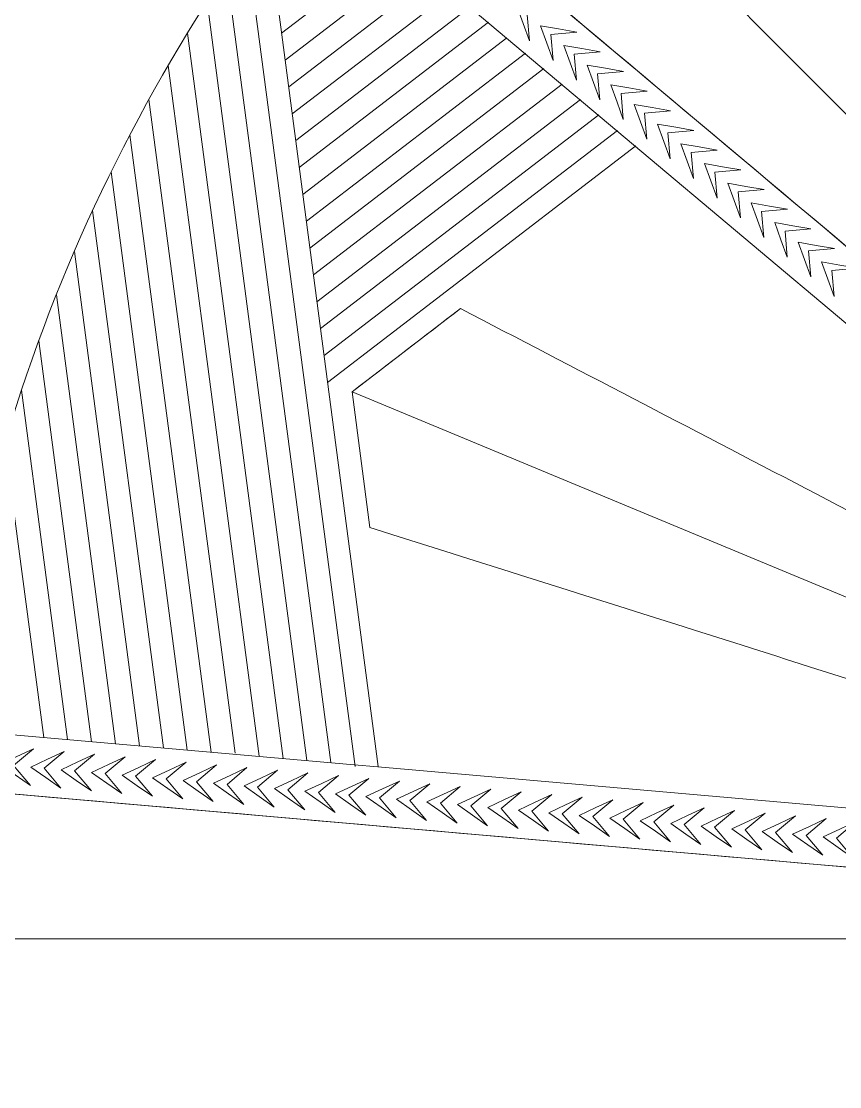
# Model space of a CAD drawing. Header units: inches. Extents: x -17 to 17, y -21.9 to 21.9.
# Drawn here: x -11.5 to -5.91, y 4.09 to 11.36 of the extents above; entities that cross this region are included whole.
import ezdxf

# ---------------------------------------------------------------- set-up
doc = ezdxf.new("R2010")
doc.units = ezdxf.units.IN
doc.header["$MEASUREMENT"] = 0
doc.layers.add('Layer 1', color=7, linetype='Continuous')

msp = doc.modelspace()

# ---------------------------------------------------------------- linework, layer by layer
at = {"layer": 'Layer 1', "color": 1, "lineweight": 18}
for points, knots in [([(-17.0261, 5.0904), (-17.0261, 14.3629), (-9.5092, 21.8798), (-0.2366, 21.8798), (-0.2366, 21.8798), (9.0359, 21.8798), (16.5528, 14.3629), (16.5528, 5.0904)], [0, 0, 0, 0, 0.333333, 0.333333, 0.333333, 0.333333, 1, 1, 1, 1]), ([(-17.0261, 5.0904), (-17.0261, -0.2368), (-17.0261, -5.564), (-17.0261, -10.8912), (-17.0261, -10.8912), (-11.4284, -13.2137), (-5.8307, -15.5363), (-0.233, -17.8589), (-0.233, -17.8589), (5.3623, -15.5408), (10.9576, -13.2227), (16.5528, -10.9046), (16.5528, -10.9046), (16.5528, -5.573), (16.5528, -0.2413), (16.5528, 5.0904)], [0, 0, 0, 0, 0.2, 0.2, 0.2, 0.2, 0.4, 0.4, 0.4, 0.4, 0.6, 0.6, 0.6, 0.6, 1, 1, 1, 1])]:
    msp.add_open_spline(points, degree=3, knots=knots, dxfattribs=at)
at = {"layer": 'Layer 1', "color": 250, "lineweight": 18}
for points, knots in [([(14.9546, 5.0904), (14.9546, 5.0904), (14.9546, -9.289), (14.9546, -9.289), (14.9546, -9.289), (14.9546, -9.289), (15.7449, -9.289), (15.7449, -9.289), (15.7449, -9.289), (15.7449, -9.289), (15.7449, 5.0904), (15.7449, 5.0904), (15.7449, 5.0904), (15.7449, 13.9167), (8.5897, 21.0719), (-0.2366, 21.0719), (-0.2366, 21.0719), (-9.0615, 21.0719), (-16.2157, 13.9192), (-16.2182, 5.095), (-16.2182, 5.095), (-16.2182, 5.095), (-16.2182, -9.3034), (-16.2182, -9.3034), (-16.2182, -9.3034), (-16.2182, -9.3034), (-15.4278, -9.3034), (-15.4278, -9.3034), (-15.4278, -9.3034), (-15.4278, -9.3034), (-15.4278, 5.0904), (-15.4278, 5.0904), (-15.4278, 5.0904), (-15.4278, 13.4802), (-8.6265, 20.2816), (-0.2366, 20.2816), (-0.2366, 20.2816), (8.1532, 20.2816), (14.9546, 13.4802), (14.9546, 5.0904)], [0, 0, 0, 0, 0.090909, 0.090909, 0.090909, 0.090909, 0.181818, 0.181818, 0.181818, 0.181818, 0.272727, 0.272727, 0.272727, 0.272727, 0.363636, 0.363636, 0.363636, 0.363636, 0.454545, 0.454545, 0.454545, 0.454545, 0.545455, 0.545455, 0.545455, 0.545455, 0.636364, 0.636364, 0.636364, 0.636364, 0.727273, 0.727273, 0.727273, 0.727273, 0.818182, 0.818182, 0.818182, 0.818182, 1, 1, 1, 1]), ([(-2.8023, 8.1581), (-4.8636, 10.6156), (-6.924, 13.0722), (-8.9843, 15.5295), (-8.9843, 15.5295), (-9.1511, 15.7285), (-9.3179, 15.9274), (-9.4848, 16.1264), (-9.4848, 16.1264), (-9.5276, 16.1775), (-9.5704, 16.2286), (-9.6133, 16.2797), (-9.6133, 16.2797), (-9.7401, 15.8073), (-9.8669, 15.3338), (-9.9937, 14.8603), (-9.9937, 14.8603), (-9.9937, 14.8603), (-3.0592, 7.9214), (-3.0592, 7.9214), (-3.0592, 7.9214), (-2.9773, 8.0044), (-2.892, 8.083), (-2.8023, 8.1581)], [0, 0, 0, 0, 0.142857, 0.142857, 0.142857, 0.142857, 0.285714, 0.285714, 0.285714, 0.285714, 0.428571, 0.428571, 0.428571, 0.428571, 0.571429, 0.571429, 0.571429, 0.571429, 0.714286, 0.714286, 0.714286, 0.714286, 1, 1, 1, 1]), ([(-3.0592, 7.9214), (-3.0592, 7.9214), (-9.9937, 14.8603), (-9.9937, 14.8603), (-9.9937, 14.8603), (-9.9937, 14.8603), (-11.4109, 14.4833), (-11.4109, 14.4833), (-11.4109, 14.4833), (-11.3598, 14.4404), (-11.3087, 14.3975), (-11.2577, 14.3546), (-11.2577, 14.3546), (-11.0591, 14.1878), (-10.8605, 14.021), (-10.6619, 13.8541), (-10.6619, 13.8541), (-10.215, 13.4788), (-9.7681, 13.1034), (-9.3213, 12.7281), (-9.3213, 12.7281), (-7.3118, 11.0402), (-5.3028, 9.3526), (-3.2937, 7.6644), (-3.2937, 7.6644), (-3.2197, 7.7531), (-3.1412, 7.8394), (-3.0592, 7.9214)], [0, 0, 0, 0, 0.125, 0.125, 0.125, 0.125, 0.25, 0.25, 0.25, 0.25, 0.375, 0.375, 0.375, 0.375, 0.5, 0.5, 0.5, 0.5, 0.625, 0.625, 0.625, 0.625, 0.75, 0.75, 0.75, 0.75, 1, 1, 1, 1]), ([(-3.7807, 6.9407), (-5.3528, 7.7598), (-6.9259, 8.58), (-8.4991, 9.3991), (-8.4991, 9.3991), (-8.4991, 9.3991), (-9.2396, 8.8303), (-9.2396, 8.8303), (-9.2396, 8.8303), (-9.2396, 8.8303), (-3.9289, 6.6254), (-3.9289, 6.6254), (-3.9289, 6.6254), (-3.8828, 6.7331), (-3.8335, 6.8386), (-3.7807, 6.9407)], [0, 0, 0, 0, 0.2, 0.2, 0.2, 0.2, 0.4, 0.4, 0.4, 0.4, 0.6, 0.6, 0.6, 0.6, 1, 1, 1, 1]), ([(-4.2363, 5.0904), (-4.2363, 5.0904), (3.7778, 5.0941), (3.7778, 5.0941), (3.7778, 5.0941), (3.7778, 5.0941), (3.8056, 5.0941), (3.8056, 5.0941), (3.8056, 5.0941), (3.8056, 5.0941), (13.3831, 5.0948), (13.3831, 5.0948), (13.3831, 5.0948), (13.3831, 5.0948), (13.3837, 5.0948), (13.3837, 5.0948), (13.3837, 5.0948), (13.3837, 5.0948), (13.5695, 5.0949), (13.5695, 5.0949), (13.5695, 5.0949), (13.5695, 5.0949), (14.1294, 6.0647), (14.1294, 6.0647), (14.1294, 6.0647), (14.1294, 6.0647), (14.3043, 6.3676), (14.3043, 6.3676), (14.3043, 6.3676), (14.3043, 6.3676), (11.6096, 6.131), (11.6096, 6.131), (11.6096, 6.131), (11.6096, 6.131), (3.7895, 5.4444), (3.7895, 5.4444), (3.7895, 5.4444), (3.7782, 5.5784), (3.7593, 5.7092), (3.7349, 5.8388), (3.7349, 5.8388), (3.7349, 5.8389), (3.7349, 5.8391), (3.7349, 5.8393), (3.7349, 5.8393), (3.7046, 5.9973), (3.6653, 6.152), (3.6171, 6.3022), (3.6171, 6.3022), (3.5812, 6.4133), (3.5408, 6.5233), (3.4948, 6.6299), (3.4948, 6.6299), (3.4499, 6.7376), (3.4006, 6.8431), (3.3456, 6.9463), (3.3456, 6.9463), (3.2715, 7.0877), (3.1885, 7.2246), (3.0976, 7.3559), (3.0976, 7.3559), (3.0976, 7.3559), (3.0975, 7.356), (3.0975, 7.356), (3.0975, 7.356), (3.0223, 7.4671), (2.9405, 7.5736), (2.853, 7.6756), (2.853, 7.6756), (2.7789, 7.7654), (2.6993, 7.8518), (2.6151, 7.9348), (2.6151, 7.9348), (2.5321, 8.0167), (2.4468, 8.0964), (2.357, 8.1705), (2.357, 8.1705), (2.2538, 8.2569), (2.1472, 8.3388), (2.0362, 8.4139), (2.0362, 8.4139), (2.0362, 8.4139), (2.0361, 8.414), (2.0361, 8.414), (2.0361, 8.414), (1.906, 8.5037), (1.7691, 8.5856), (1.6288, 8.6586), (1.6288, 8.6586), (1.5256, 8.7124), (1.4201, 8.7618), (1.3124, 8.8067), (1.3124, 8.8067), (1.2058, 8.8516), (1.0958, 8.892), (0.9847, 8.9268), (0.9847, 8.9268), (0.8332, 8.975), (0.6795, 9.0132), (0.5213, 9.0434), (0.5213, 9.0434), (0.5212, 9.0435), (0.521, 9.0435), (0.5209, 9.0435), (0.5209, 9.0435), (0.3898, 9.0682), (0.2563, 9.0861), (0.1207, 9.0973), (0.1207, 9.0973), (0.0096, 9.1074), (-0.1026, 9.1119), (-0.2159, 9.1119), (-0.2159, 9.1119), (-0.2159, 9.1119), (-0.2294, 9.1119), (-0.2294, 9.1119), (-0.2294, 9.1119), (-0.3472, 9.1119), (-0.4639, 9.1063), (-0.5783, 9.0951), (-0.5783, 9.0951), (-0.713, 9.0827), (-0.8465, 9.0636), (-0.9767, 9.0389), (-0.9767, 9.0389), (-0.9768, 9.0389), (-0.9769, 9.0389), (-0.9771, 9.0389), (-0.9771, 9.0389), (-1.134, 9.0086), (-1.2865, 8.9682), (-1.4356, 8.92), (-1.4356, 8.92), (-1.5467, 8.8841), (-1.6566, 8.8437), (-1.7633, 8.7988), (-1.7633, 8.7988), (-1.8698, 8.7528), (-1.9753, 8.7034), (-2.0774, 8.6496), (-2.0774, 8.6496), (-2.0774, 8.6496), (-2.0786, 8.6496), (-2.0786, 8.6496), (-2.0786, 8.6496), (-2.3378, 8.5116), (-2.5801, 8.3466), (-2.8023, 8.1581), (-2.8023, 8.1581), (-2.892, 8.083), (-2.9773, 8.0044), (-3.0592, 7.9214), (-3.0592, 7.9214), (-3.1412, 7.8394), (-3.2197, 7.7531), (-3.2937, 7.6644), (-3.2937, 7.6644), (-3.4811, 7.4422), (-3.6438, 7.1999), (-3.7807, 6.9407), (-3.7807, 6.9407), (-3.8335, 6.8386), (-3.8828, 6.7331), (-3.9289, 6.6254), (-3.9289, 6.6254), (-3.9726, 6.5188), (-4.013, 6.4099), (-4.0478, 6.2988), (-4.0478, 6.2988), (-4.1364, 6.024), (-4.1947, 5.7369), (-4.2206, 5.4407), (-4.2206, 5.4407), (-4.2206, 5.4407), (-14.5804, 6.3503), (-14.5804, 6.3503), (-14.5804, 6.3503), (-14.5804, 6.3503), (-14.7775, 6.3676), (-14.7775, 6.3676), (-14.7775, 6.3676), (-14.7775, 6.3676), (-14.6026, 6.0646), (-14.6026, 6.0646), (-14.6026, 6.0646), (-14.6026, 6.0646), (-14.0427, 5.0949), (-14.0427, 5.0949), (-14.0427, 5.0949), (-14.0427, 5.0949), (-13.8569, 5.0948), (-13.8569, 5.0948), (-13.8569, 5.0948), (-13.8569, 5.0948), (-13.8564, 5.0948), (-13.8564, 5.0948), (-13.8564, 5.0948), (-13.8564, 5.0948), (-4.2363, 5.0941), (-4.2363, 5.0941), (-4.2363, 5.0941), (-4.2363, 5.094), (-4.2363, 5.0939), (-4.2363, 5.0937), (-4.2363, 5.0937), (-4.2363, 5.0937), (-4.2363, 5.0915), (-4.2363, 5.0915), (-4.2363, 5.0915), (-4.2363, 5.0915), (-4.2363, 5.0904), (-4.2363, 5.0904)], [0, 0, 0, 0, 0.018519, 0.018519, 0.018519, 0.018519, 0.037037, 0.037037, 0.037037, 0.037037, 0.055556, 0.055556, 0.055556, 0.055556, 0.074074, 0.074074, 0.074074, 0.074074, 0.092593, 0.092593, 0.092593, 0.092593, 0.111111, 0.111111, 0.111111, 0.111111, 0.12963, 0.12963, 0.12963, 0.12963, 0.148148, 0.148148, 0.148148, 0.148148, 0.166667, 0.166667, 0.166667, 0.166667, 0.185185, 0.185185, 0.185185, 0.185185, 0.203704, 0.203704, 0.203704, 0.203704, 0.222222, 0.222222, 0.222222, 0.222222, 0.240741, 0.240741, 0.240741, 0.240741, 0.259259, 0.259259, 0.259259, 0.259259, 0.277778, 0.277778, 0.277778, 0.277778, 0.296296, 0.296296, 0.296296, 0.296296, 0.314815, 0.314815, 0.314815, 0.314815, 0.333333, 0.333333, 0.333333, 0.333333, 0.351852, 0.351852, 0.351852, 0.351852, 0.37037, 0.37037, 0.37037, 0.37037, 0.388889, 0.388889, 0.388889, 0.388889, 0.407407, 0.407407, 0.407407, 0.407407, 0.425926, 0.425926, 0.425926, 0.425926, 0.444444, 0.444444, 0.444444, 0.444444, 0.462963, 0.462963, 0.462963, 0.462963, 0.481481, 0.481481, 0.481481, 0.481481, 0.5, 0.5, 0.5, 0.5, 0.518519, 0.518519, 0.518519, 0.518519, 0.537037, 0.537037, 0.537037, 0.537037, 0.555556, 0.555556, 0.555556, 0.555556, 0.574074, 0.574074, 0.574074, 0.574074, 0.592593, 0.592593, 0.592593, 0.592593, 0.611111, 0.611111, 0.611111, 0.611111, 0.62963, 0.62963, 0.62963, 0.62963, 0.648148, 0.648148, 0.648148, 0.648148, 0.666667, 0.666667, 0.666667, 0.666667, 0.685185, 0.685185, 0.685185, 0.685185, 0.703704, 0.703704, 0.703704, 0.703704, 0.722222, 0.722222, 0.722222, 0.722222, 0.740741, 0.740741, 0.740741, 0.740741, 0.759259, 0.759259, 0.759259, 0.759259, 0.777778, 0.777778, 0.777778, 0.777778, 0.796296, 0.796296, 0.796296, 0.796296, 0.814815, 0.814815, 0.814815, 0.814815, 0.833333, 0.833333, 0.833333, 0.833333, 0.851852, 0.851852, 0.851852, 0.851852, 0.87037, 0.87037, 0.87037, 0.87037, 0.888889, 0.888889, 0.888889, 0.888889, 0.907407, 0.907407, 0.907407, 0.907407, 0.925926, 0.925926, 0.925926, 0.925926, 0.944444, 0.944444, 0.944444, 0.944444, 0.962963, 0.962963, 0.962963, 0.962963, 1, 1, 1, 1]), ([(-3.9289, 6.6254), (-3.9289, 6.6254), (-9.2396, 8.8303), (-9.2396, 8.8303), (-9.2396, 8.8303), (-9.2396, 8.8303), (-9.1184, 7.9045), (-9.1184, 7.9045), (-9.1184, 7.9045), (-7.4275, 7.3693), (-5.7376, 6.8341), (-4.0478, 6.2988), (-4.0478, 6.2988), (-4.013, 6.4099), (-3.9726, 6.5188), (-3.9289, 6.6254)], [0, 0, 0, 0, 0.2, 0.2, 0.2, 0.2, 0.4, 0.4, 0.4, 0.4, 0.6, 0.6, 0.6, 0.6, 1, 1, 1, 1]), ([(-13.8564, 5.0948), (-13.8564, 5.0948), (-4.2363, 5.0941), (-4.2363, 5.0941), (-4.2363, 5.0941), (-4.2363, 5.2107), (-4.2307, 5.3261), (-4.2206, 5.4404), (-4.2206, 5.4404), (-4.2206, 5.4405), (-4.2206, 5.4406), (-4.2206, 5.4407), (-4.2206, 5.4407), (-4.2206, 5.4407), (-14.7775, 6.3676), (-14.7775, 6.3676), (-14.7775, 6.3676), (-14.7775, 6.3676), (-14.6026, 6.0646), (-14.6026, 6.0646), (-14.6026, 6.0646), (-14.6026, 6.0646), (-14.0427, 5.0949), (-14.0427, 5.0949), (-14.0427, 5.0949), (-14.0427, 5.0949), (-13.8569, 5.0948), (-13.8569, 5.0948), (-13.8569, 5.0948), (-13.8569, 5.0948), (-13.8564, 5.0948), (-13.8564, 5.0948)], [0, 0, 0, 0, 0.111111, 0.111111, 0.111111, 0.111111, 0.222222, 0.222222, 0.222222, 0.222222, 0.333333, 0.333333, 0.333333, 0.333333, 0.444444, 0.444444, 0.444444, 0.444444, 0.555556, 0.555556, 0.555556, 0.555556, 0.666667, 0.666667, 0.666667, 0.666667, 0.777778, 0.777778, 0.777778, 0.777778, 1, 1, 1, 1])]:
    msp.add_open_spline(points, degree=3, knots=knots, dxfattribs=at)
at = {"layer": 'Layer 1', "lineweight": 18}
for points, knots in [([(-16.2182, 5.0904), (-16.2182, 13.9167), (-9.063, 21.0719), (-0.2366, 21.0719), (-0.2366, 21.0719), (8.5897, 21.0719), (15.7449, 13.9167), (15.7449, 5.0904)], [0, 0, 0, 0, 0.333333, 0.333333, 0.333333, 0.333333, 1, 1, 1, 1]), ([(-15.4278, 5.0904), (-15.4278, 13.4802), (-8.6265, 20.2816), (-0.2366, 20.2816), (-0.2366, 20.2816), (8.1532, 20.2816), (14.9546, 13.4802), (14.9546, 5.0904)], [0, 0, 0, 0, 0.333333, 0.333333, 0.333333, 0.333333, 1, 1, 1, 1]), ([(-2.8023, 8.1581), (-2.892, 8.083), (-2.9773, 8.0044), (-3.0592, 7.9214), (-3.0592, 7.9214), (-3.1412, 7.8394), (-3.2197, 7.7531), (-3.2937, 7.6644), (-3.2937, 7.6644), (-5.9991, 9.9377), (-8.7044, 12.2099), (-11.4109, 14.4833), (-11.4109, 14.4833), (-10.9385, 14.6089), (-10.4661, 14.7346), (-9.9937, 14.8603), (-9.9937, 14.8603), (-9.8669, 15.3338), (-9.7401, 15.8073), (-9.6133, 16.2797), (-9.6133, 16.2797), (-7.3433, 13.5722), (-5.0734, 10.8657), (-2.8023, 8.1581)], [0, 0, 0, 0, 0.142857, 0.142857, 0.142857, 0.142857, 0.285714, 0.285714, 0.285714, 0.285714, 0.428571, 0.428571, 0.428571, 0.428571, 0.571429, 0.571429, 0.571429, 0.571429, 0.714286, 0.714286, 0.714286, 0.714286, 1, 1, 1, 1]), ([(-4.0478, 6.2988), (-5.7376, 6.8341), (-7.4275, 7.3693), (-9.1184, 7.9045), (-9.1184, 7.9045), (-9.1184, 7.9045), (-9.2396, 8.8303), (-9.2396, 8.8303), (-9.2396, 8.8303), (-8.9928, 9.0199), (-8.7459, 9.2095), (-8.4991, 9.3991), (-8.4991, 9.3991), (-6.9259, 8.58), (-5.3528, 7.7598), (-3.7807, 6.9407)], [0, 0, 0, 0, 0.2, 0.2, 0.2, 0.2, 0.4, 0.4, 0.4, 0.4, 0.6, 0.6, 0.6, 0.6, 1, 1, 1, 1]), ([(-4.2206, 5.4407), (-7.7395, 5.7497), (-11.2585, 6.0586), (-14.7775, 6.3676), (-14.7775, 6.3676), (-14.5326, 5.9433), (-14.2877, 5.5191), (-14.0427, 5.0949), (-14.0427, 5.0949), (-10.7739, 5.0946), (-7.5051, 5.0943), (-4.2363, 5.0941)], [0, 0, 0, 0, 0.25, 0.25, 0.25, 0.25, 0.5, 0.5, 0.5, 0.5, 1, 1, 1, 1])]:
    msp.add_open_spline(points, degree=3, knots=knots, dxfattribs=at)
at = {"layer": 'Layer 1', "color": 3, "lineweight": 18}
for points in [[(-3.0592, 7.9214), (-3.0592, 7.9214), (-9.9937, 14.8603), (-9.9937, 14.8603)], [(-7.551, 14.4468), (-7.551, 14.4468), (-2.4934, 8.4159), (-2.4934, 8.4159)], [(-11.2577, 14.3546), (-13.1125, 12.152), (-14.3181, 9.3832), (-14.5806, 6.348)], [(-13.7924, 6.2813), (-13.5523, 9.1538), (-12.419, 11.7727), (-10.6697, 13.8598)], [(-12.0573, 6.1288), (-11.8406, 8.6311), (-10.848, 10.9114), (-9.3213, 12.7281)], [(-3.5495, 7.3538), (-3.5495, 7.3538), (-9.5788, 12.4188), (-9.5788, 12.4188)], [(-9.8262, 12.0832), (-9.8262, 12.0832), (-9.061, 6.2709), (-9.061, 6.2709)], [(-9.9594, 11.8969), (-9.9594, 11.8969), (-9.2188, 6.2709), (-9.2188, 6.2709)], [(-8.9361, 11.8811), (-8.9361, 11.8811), (-9.7203, 11.2793), (-9.7203, 11.2793)], [(-8.8103, 11.7757), (-8.8103, 11.7757), (-9.6962, 11.0959), (-9.6962, 11.0959)], [(-10.0959, 11.706), (-10.0959, 11.706), (-9.3839, 6.2981), (-9.3839, 6.2981)], [(-8.6846, 11.6702), (-8.6846, 11.6702), (-9.672, 10.9125), (-9.672, 10.9125)], [(-8.5589, 11.5648), (-8.5589, 11.5648), (-9.6479, 10.7291), (-9.6479, 10.7291)], [(-10.2295, 11.4938), (-10.2295, 11.4938), (-9.5475, 6.3131), (-9.5475, 6.3131)], [(-8.4331, 11.4593), (-8.4331, 11.4593), (-9.6238, 10.5457), (-9.6238, 10.5457)], [(-8.3074, 11.3539), (-8.3074, 11.3539), (-9.5996, 10.3623), (-9.5996, 10.3623)], [(-10.363, 11.2806), (-10.363, 11.2806), (-9.7109, 6.3273), (-9.7109, 6.3273)], [(-8.1817, 11.2484), (-8.1817, 11.2484), (-9.5755, 10.1789), (-9.5755, 10.1789)], [(-8.0559, 11.143), (-8.0559, 11.143), (-9.5513, 9.9955), (-9.5513, 9.9955)], [(-10.4954, 11.0588), (-10.4954, 11.0588), (-9.8744, 6.3416), (-9.8744, 6.3416)], [(-7.9302, 11.0376), (-7.9302, 11.0376), (-9.5272, 9.8121), (-9.5272, 9.8121)], [(-7.8044, 10.9321), (-7.8044, 10.9321), (-9.503, 9.6287), (-9.503, 9.6287)], [(-10.6266, 10.8276), (-10.6266, 10.8276), (-10.0388, 6.3631), (-10.0388, 6.3631)], [(-7.6787, 10.8267), (-7.6787, 10.8267), (-9.4789, 9.4453), (-9.4789, 9.4453)], [(-7.553, 10.7212), (-7.553, 10.7212), (-9.4547, 9.2619), (-9.4547, 9.2619)], [(-10.7563, 10.5861), (-10.7563, 10.5861), (-10.2013, 6.37), (-10.2013, 6.37)], [(-7.4272, 10.6158), (-7.4272, 10.6158), (-9.4306, 9.0785), (-9.4306, 9.0785)], [(-7.3015, 10.5103), (-7.3015, 10.5103), (-9.4064, 8.8952), (-9.4064, 8.8952)], [(-10.8846, 10.3333), (-10.8846, 10.3333), (-10.3647, 6.3842), (-10.3647, 6.3842)], [(-11.0113, 10.0679), (-11.0113, 10.0679), (-10.5282, 6.3984), (-10.5282, 6.3984)], [(-11.136, 9.7884), (-11.136, 9.7884), (-10.6916, 6.4126), (-10.6916, 6.4126)], [(-11.2587, 9.4928), (-11.2587, 9.4928), (-10.8551, 6.4268), (-10.8551, 6.4268)], [(-11.3789, 9.1786), (-11.3789, 9.1786), (-11.0185, 6.441), (-11.0185, 6.441)], [(-11.4963, 8.8427), (-11.4963, 8.8427), (-11.182, 6.4552), (-11.182, 6.4552)], [(-3.9289, 6.6254), (-3.9289, 6.6254), (-9.2396, 8.8303), (-9.2396, 8.8303)], [(-11.6102, 8.4808), (-11.6102, 8.4808), (-11.3454, 6.4694), (-11.3454, 6.4694)], [(-12.0225, 6.5297), (-12.0225, 6.5297), (-9.2258, 6.2842), (-9.2258, 6.2842)], [(-9.2258, 6.2842), (-9.2258, 6.2842), (-9.0624, 6.2699), (-9.0624, 6.2699)], [(-9.0624, 6.2699), (-9.0624, 6.2699), (-4.1817, 5.8415), (-4.1817, 5.8415)]]:
    msp.add_open_spline(points, degree=3, dxfattribs=at)
for points in [[(-10.6618, 13.8542), (-11.4024, 12.9756), (-12.033, 12.0027), (-12.5335, 10.9559), (-12.5335, 10.9559), (-12.5682, 10.8829), (-12.6019, 10.81), (-12.6356, 10.7359), (-12.6356, 10.7359), (-12.6468, 10.7101), (-12.658, 10.6854), (-12.6692, 10.6607), (-12.6692, 10.6607), (-12.7018, 10.59), (-12.7321, 10.5194), (-12.7624, 10.4475), (-12.7624, 10.4475), (-12.8084, 10.341), (-12.8521, 10.2332), (-12.8948, 10.1255), (-12.8948, 10.1255), (-13.3761, 8.9204), (-13.6881, 7.6289), (-13.8037, 6.2824)], [(-8.0424, 11.4058), (-8.0424, 11.4058), (-8.0269, 11.2283), (-8.0269, 11.2283), (-8.0269, 11.2283), (-8.0269, 11.2283), (-8.07, 11.3467), (-8.07, 11.3467), (-8.07, 11.3467), (-8.07, 11.3467), (-8.113, 11.465), (-8.113, 11.465), (-8.113, 11.465), (-8.113, 11.465), (-7.989, 11.4432), (-7.989, 11.4432), (-7.989, 11.4432), (-7.989, 11.4432), (-7.865, 11.4213), (-7.865, 11.4213), (-7.865, 11.4213), (-7.865, 11.4213), (-8.0424, 11.4058), (-8.0424, 11.4058)], [(-7.8824, 11.2714), (-7.8824, 11.2714), (-7.8669, 11.0939), (-7.8669, 11.0939), (-7.8669, 11.0939), (-7.8669, 11.0939), (-7.9099, 11.2123), (-7.9099, 11.2123), (-7.9099, 11.2123), (-7.9099, 11.2123), (-7.953, 11.3306), (-7.953, 11.3306), (-7.953, 11.3306), (-7.953, 11.3306), (-7.829, 11.3088), (-7.829, 11.3088), (-7.829, 11.3088), (-7.829, 11.3088), (-7.705, 11.2869), (-7.705, 11.2869), (-7.705, 11.2869), (-7.705, 11.2869), (-7.8824, 11.2714), (-7.8824, 11.2714)], [(-7.7224, 11.137), (-7.7224, 11.137), (-7.7069, 10.9595), (-7.7069, 10.9595), (-7.7069, 10.9595), (-7.7069, 10.9595), (-7.7499, 11.0779), (-7.7499, 11.0779), (-7.7499, 11.0779), (-7.7499, 11.0779), (-7.793, 11.1962), (-7.793, 11.1962), (-7.793, 11.1962), (-7.793, 11.1962), (-7.669, 11.1744), (-7.669, 11.1744), (-7.669, 11.1744), (-7.669, 11.1744), (-7.545, 11.1525), (-7.545, 11.1525), (-7.545, 11.1525), (-7.545, 11.1525), (-7.7224, 11.137), (-7.7224, 11.137)], [(-7.5624, 11.0025), (-7.5624, 11.0025), (-7.5469, 10.8251), (-7.5469, 10.8251), (-7.5469, 10.8251), (-7.5469, 10.8251), (-7.59, 10.9435), (-7.59, 10.9435), (-7.59, 10.9435), (-7.59, 10.9435), (-7.633, 11.0618), (-7.633, 11.0618), (-7.633, 11.0618), (-7.633, 11.0618), (-7.509, 11.04), (-7.509, 11.04), (-7.509, 11.04), (-7.509, 11.04), (-7.385, 11.0181), (-7.385, 11.0181), (-7.385, 11.0181), (-7.385, 11.0181), (-7.5624, 11.0025), (-7.5624, 11.0025)], [(-7.4024, 10.8682), (-7.4024, 10.8682), (-7.3869, 10.6907), (-7.3869, 10.6907), (-7.3869, 10.6907), (-7.3869, 10.6907), (-7.4299, 10.8091), (-7.4299, 10.8091), (-7.4299, 10.8091), (-7.4299, 10.8091), (-7.473, 10.9274), (-7.473, 10.9274), (-7.473, 10.9274), (-7.473, 10.9274), (-7.349, 10.9056), (-7.349, 10.9056), (-7.349, 10.9056), (-7.349, 10.9056), (-7.225, 10.8837), (-7.225, 10.8837), (-7.225, 10.8837), (-7.225, 10.8837), (-7.4024, 10.8682), (-7.4024, 10.8682)], [(-7.2424, 10.7337), (-7.2424, 10.7337), (-7.2269, 10.5563), (-7.2269, 10.5563), (-7.2269, 10.5563), (-7.2269, 10.5563), (-7.2699, 10.6747), (-7.2699, 10.6747), (-7.2699, 10.6747), (-7.2699, 10.6747), (-7.313, 10.793), (-7.313, 10.793), (-7.313, 10.793), (-7.313, 10.793), (-7.189, 10.7711), (-7.189, 10.7711), (-7.189, 10.7711), (-7.189, 10.7711), (-7.065, 10.7493), (-7.065, 10.7493), (-7.065, 10.7493), (-7.065, 10.7493), (-7.2424, 10.7337), (-7.2424, 10.7337)], [(-7.0824, 10.5994), (-7.0824, 10.5994), (-7.0669, 10.4219), (-7.0669, 10.4219), (-7.0669, 10.4219), (-7.0669, 10.4219), (-7.11, 10.5403), (-7.11, 10.5403), (-7.11, 10.5403), (-7.11, 10.5403), (-7.153, 10.6586), (-7.153, 10.6586), (-7.153, 10.6586), (-7.153, 10.6586), (-7.029, 10.6367), (-7.029, 10.6367), (-7.029, 10.6367), (-7.029, 10.6367), (-6.905, 10.6149), (-6.905, 10.6149), (-6.905, 10.6149), (-6.905, 10.6149), (-7.0824, 10.5994), (-7.0824, 10.5994)], [(-6.9224, 10.4649), (-6.9224, 10.4649), (-6.9069, 10.2875), (-6.9069, 10.2875), (-6.9069, 10.2875), (-6.9069, 10.2875), (-6.9499, 10.4059), (-6.9499, 10.4059), (-6.9499, 10.4059), (-6.9499, 10.4059), (-6.993, 10.5242), (-6.993, 10.5242), (-6.993, 10.5242), (-6.993, 10.5242), (-6.869, 10.5024), (-6.869, 10.5024), (-6.869, 10.5024), (-6.869, 10.5024), (-6.745, 10.4805), (-6.745, 10.4805), (-6.745, 10.4805), (-6.745, 10.4805), (-6.9224, 10.4649), (-6.9224, 10.4649)], [(-6.7624, 10.3306), (-6.7624, 10.3306), (-6.7469, 10.1531), (-6.7469, 10.1531), (-6.7469, 10.1531), (-6.7469, 10.1531), (-6.79, 10.2715), (-6.79, 10.2715), (-6.79, 10.2715), (-6.79, 10.2715), (-6.833, 10.3898), (-6.833, 10.3898), (-6.833, 10.3898), (-6.833, 10.3898), (-6.709, 10.3679), (-6.709, 10.3679), (-6.709, 10.3679), (-6.709, 10.3679), (-6.585, 10.3461), (-6.585, 10.3461), (-6.585, 10.3461), (-6.585, 10.3461), (-6.7624, 10.3306), (-6.7624, 10.3306)], [(-6.6024, 10.1961), (-6.6024, 10.1961), (-6.5869, 10.0187), (-6.5869, 10.0187), (-6.5869, 10.0187), (-6.5869, 10.0187), (-6.63, 10.137), (-6.63, 10.137), (-6.63, 10.137), (-6.63, 10.137), (-6.673, 10.2554), (-6.673, 10.2554), (-6.673, 10.2554), (-6.673, 10.2554), (-6.549, 10.2336), (-6.549, 10.2336), (-6.549, 10.2336), (-6.549, 10.2336), (-6.425, 10.2117), (-6.425, 10.2117), (-6.425, 10.2117), (-6.425, 10.2117), (-6.6024, 10.1961), (-6.6024, 10.1961)], [(-6.4424, 10.0617), (-6.4424, 10.0617), (-6.4269, 9.8843), (-6.4269, 9.8843), (-6.4269, 9.8843), (-6.4269, 9.8843), (-6.4699, 10.0027), (-6.4699, 10.0027), (-6.4699, 10.0027), (-6.4699, 10.0027), (-6.513, 10.121), (-6.513, 10.121), (-6.513, 10.121), (-6.513, 10.121), (-6.389, 10.0991), (-6.389, 10.0991), (-6.389, 10.0991), (-6.389, 10.0991), (-6.2649, 10.0773), (-6.2649, 10.0773), (-6.2649, 10.0773), (-6.2649, 10.0773), (-6.4424, 10.0617), (-6.4424, 10.0617)], [(-6.2824, 9.9273), (-6.2824, 9.9273), (-6.2669, 9.7499), (-6.2669, 9.7499), (-6.2669, 9.7499), (-6.2669, 9.7499), (-6.31, 9.8682), (-6.31, 9.8682), (-6.31, 9.8682), (-6.31, 9.8682), (-6.353, 9.9866), (-6.353, 9.9866), (-6.353, 9.9866), (-6.353, 9.9866), (-6.229, 9.9648), (-6.229, 9.9648), (-6.229, 9.9648), (-6.229, 9.9648), (-6.105, 9.9429), (-6.105, 9.9429), (-6.105, 9.9429), (-6.105, 9.9429), (-6.2824, 9.9273), (-6.2824, 9.9273)], [(-6.1224, 9.7929), (-6.1224, 9.7929), (-6.1069, 9.6155), (-6.1069, 9.6155), (-6.1069, 9.6155), (-6.1069, 9.6155), (-6.15, 9.7339), (-6.15, 9.7339), (-6.15, 9.7339), (-6.15, 9.7339), (-6.193, 9.8522), (-6.193, 9.8522), (-6.193, 9.8522), (-6.193, 9.8522), (-6.069, 9.8303), (-6.069, 9.8303), (-6.069, 9.8303), (-6.069, 9.8303), (-5.945, 9.8085), (-5.945, 9.8085), (-5.945, 9.8085), (-5.945, 9.8085), (-6.1224, 9.7929), (-6.1224, 9.7929)], [(-5.9624, 9.6585), (-5.9624, 9.6585), (-5.9469, 9.4811), (-5.9469, 9.4811), (-5.9469, 9.4811), (-5.9469, 9.4811), (-5.9899, 9.5994), (-5.9899, 9.5994), (-5.9899, 9.5994), (-5.9899, 9.5994), (-6.033, 9.7178), (-6.033, 9.7178), (-6.033, 9.7178), (-6.033, 9.7178), (-5.909, 9.6959), (-5.909, 9.6959), (-5.909, 9.6959), (-5.909, 9.6959), (-5.7849, 9.6741), (-5.7849, 9.6741), (-5.7849, 9.6741), (-5.7849, 9.6741), (-5.9624, 9.6585), (-5.9624, 9.6585)], [(-11.5506, 6.2781), (-11.5506, 6.2781), (-11.4361, 6.1417), (-11.4361, 6.1417), (-11.4361, 6.1417), (-11.4361, 6.1417), (-11.5393, 6.2139), (-11.5393, 6.2139), (-11.5393, 6.2139), (-11.5393, 6.2139), (-11.6424, 6.2861), (-11.6424, 6.2861), (-11.6424, 6.2861), (-11.6424, 6.2861), (-11.5283, 6.3393), (-11.5283, 6.3393), (-11.5283, 6.3393), (-11.5283, 6.3393), (-11.4142, 6.3926), (-11.4142, 6.3926), (-11.4142, 6.3926), (-11.4142, 6.3926), (-11.5506, 6.2781), (-11.5506, 6.2781)], [(-11.3424, 6.2598), (-11.3424, 6.2598), (-11.2279, 6.1233), (-11.2279, 6.1233), (-11.2279, 6.1233), (-11.2279, 6.1233), (-11.3311, 6.1956), (-11.3311, 6.1956), (-11.3311, 6.1956), (-11.3311, 6.1956), (-11.4343, 6.2678), (-11.4343, 6.2678), (-11.4343, 6.2678), (-11.4343, 6.2678), (-11.3201, 6.321), (-11.3201, 6.321), (-11.3201, 6.321), (-11.3201, 6.321), (-11.206, 6.3743), (-11.206, 6.3743), (-11.206, 6.3743), (-11.206, 6.3743), (-11.3424, 6.2598), (-11.3424, 6.2598)], [(-11.1343, 6.2414), (-11.1343, 6.2414), (-11.0198, 6.105), (-11.0198, 6.105), (-11.0198, 6.105), (-11.0198, 6.105), (-11.123, 6.1772), (-11.123, 6.1772), (-11.123, 6.1772), (-11.123, 6.1772), (-11.2261, 6.2495), (-11.2261, 6.2495), (-11.2261, 6.2495), (-11.2261, 6.2495), (-11.112, 6.3027), (-11.112, 6.3027), (-11.112, 6.3027), (-11.112, 6.3027), (-10.9978, 6.3559), (-10.9978, 6.3559), (-10.9978, 6.3559), (-10.9978, 6.3559), (-11.1343, 6.2414), (-11.1343, 6.2414)], [(-10.9261, 6.2231), (-10.9261, 6.2231), (-10.8116, 6.0867), (-10.8116, 6.0867), (-10.8116, 6.0867), (-10.8116, 6.0867), (-10.9148, 6.1589), (-10.9148, 6.1589), (-10.9148, 6.1589), (-10.9148, 6.1589), (-11.018, 6.2312), (-11.018, 6.2312), (-11.018, 6.2312), (-11.018, 6.2312), (-10.9038, 6.2844), (-10.9038, 6.2844), (-10.9038, 6.2844), (-10.9038, 6.2844), (-10.7897, 6.3376), (-10.7897, 6.3376), (-10.7897, 6.3376), (-10.7897, 6.3376), (-10.9261, 6.2231), (-10.9261, 6.2231)], [(-10.718, 6.2048), (-10.718, 6.2048), (-10.6035, 6.0683), (-10.6035, 6.0683), (-10.6035, 6.0683), (-10.6035, 6.0683), (-10.7067, 6.1406), (-10.7067, 6.1406), (-10.7067, 6.1406), (-10.7067, 6.1406), (-10.8098, 6.2128), (-10.8098, 6.2128), (-10.8098, 6.2128), (-10.8098, 6.2128), (-10.6957, 6.2661), (-10.6957, 6.2661), (-10.6957, 6.2661), (-10.6957, 6.2661), (-10.5815, 6.3193), (-10.5815, 6.3193), (-10.5815, 6.3193), (-10.5815, 6.3193), (-10.718, 6.2048), (-10.718, 6.2048)], [(-10.5098, 6.1865), (-10.5098, 6.1865), (-10.3953, 6.05), (-10.3953, 6.05), (-10.3953, 6.05), (-10.3953, 6.05), (-10.4985, 6.1223), (-10.4985, 6.1223), (-10.4985, 6.1223), (-10.4985, 6.1223), (-10.6017, 6.1945), (-10.6017, 6.1945), (-10.6017, 6.1945), (-10.6017, 6.1945), (-10.4875, 6.2477), (-10.4875, 6.2477), (-10.4875, 6.2477), (-10.4875, 6.2477), (-10.3734, 6.3009), (-10.3734, 6.3009), (-10.3734, 6.3009), (-10.3734, 6.3009), (-10.5098, 6.1865), (-10.5098, 6.1865)], [(-10.3017, 6.1682), (-10.3017, 6.1682), (-10.1872, 6.0317), (-10.1872, 6.0317), (-10.1872, 6.0317), (-10.1872, 6.0317), (-10.2904, 6.1039), (-10.2904, 6.1039), (-10.2904, 6.1039), (-10.2904, 6.1039), (-10.3935, 6.1762), (-10.3935, 6.1762), (-10.3935, 6.1762), (-10.3935, 6.1762), (-10.2794, 6.2294), (-10.2794, 6.2294), (-10.2794, 6.2294), (-10.2794, 6.2294), (-10.1652, 6.2826), (-10.1652, 6.2826), (-10.1652, 6.2826), (-10.1652, 6.2826), (-10.3017, 6.1682), (-10.3017, 6.1682)], [(-10.0935, 6.1498), (-10.0935, 6.1498), (-9.979, 6.0134), (-9.979, 6.0134), (-9.979, 6.0134), (-9.979, 6.0134), (-10.0822, 6.0856), (-10.0822, 6.0856), (-10.0822, 6.0856), (-10.0822, 6.0856), (-10.1854, 6.1578), (-10.1854, 6.1578), (-10.1854, 6.1578), (-10.1854, 6.1578), (-10.0712, 6.2111), (-10.0712, 6.2111), (-10.0712, 6.2111), (-10.0712, 6.2111), (-9.9571, 6.2643), (-9.9571, 6.2643), (-9.9571, 6.2643), (-9.9571, 6.2643), (-10.0935, 6.1498), (-10.0935, 6.1498)], [(-9.8854, 6.1315), (-9.8854, 6.1315), (-9.7709, 5.9951), (-9.7709, 5.9951), (-9.7709, 5.9951), (-9.7709, 5.9951), (-9.874, 6.0673), (-9.874, 6.0673), (-9.874, 6.0673), (-9.874, 6.0673), (-9.9772, 6.1395), (-9.9772, 6.1395), (-9.9772, 6.1395), (-9.9772, 6.1395), (-9.8631, 6.1928), (-9.8631, 6.1928), (-9.8631, 6.1928), (-9.8631, 6.1928), (-9.7489, 6.246), (-9.7489, 6.246), (-9.7489, 6.246), (-9.7489, 6.246), (-9.8854, 6.1315), (-9.8854, 6.1315)], [(-9.6772, 6.1132), (-9.6772, 6.1132), (-9.5627, 5.9767), (-9.5627, 5.9767), (-9.5627, 5.9767), (-9.5627, 5.9767), (-9.6659, 6.049), (-9.6659, 6.049), (-9.6659, 6.049), (-9.6659, 6.049), (-9.7691, 6.1212), (-9.7691, 6.1212), (-9.7691, 6.1212), (-9.7691, 6.1212), (-9.6549, 6.1744), (-9.6549, 6.1744), (-9.6549, 6.1744), (-9.6549, 6.1744), (-9.5408, 6.2277), (-9.5408, 6.2277), (-9.5408, 6.2277), (-9.5408, 6.2277), (-9.6772, 6.1132), (-9.6772, 6.1132)], [(-9.469, 6.0948), (-9.469, 6.0948), (-9.3546, 5.9584), (-9.3546, 5.9584), (-9.3546, 5.9584), (-9.3546, 5.9584), (-9.4577, 6.0306), (-9.4577, 6.0306), (-9.4577, 6.0306), (-9.4577, 6.0306), (-9.5609, 6.1029), (-9.5609, 6.1029), (-9.5609, 6.1029), (-9.5609, 6.1029), (-9.4468, 6.1561), (-9.4468, 6.1561), (-9.4468, 6.1561), (-9.4468, 6.1561), (-9.3326, 6.2093), (-9.3326, 6.2093), (-9.3326, 6.2093), (-9.3326, 6.2093), (-9.469, 6.0948), (-9.469, 6.0948)], [(-9.2609, 6.0765), (-9.2609, 6.0765), (-9.1464, 5.9401), (-9.1464, 5.9401), (-9.1464, 5.9401), (-9.1464, 5.9401), (-9.2496, 6.0123), (-9.2496, 6.0123), (-9.2496, 6.0123), (-9.2496, 6.0123), (-9.3528, 6.0846), (-9.3528, 6.0846), (-9.3528, 6.0846), (-9.3528, 6.0846), (-9.2386, 6.1378), (-9.2386, 6.1378), (-9.2386, 6.1378), (-9.2386, 6.1378), (-9.1245, 6.191), (-9.1245, 6.191), (-9.1245, 6.191), (-9.1245, 6.191), (-9.2609, 6.0765), (-9.2609, 6.0765)], [(-9.0528, 6.0582), (-9.0528, 6.0582), (-8.9383, 5.9217), (-8.9383, 5.9217), (-8.9383, 5.9217), (-8.9383, 5.9217), (-9.0414, 5.994), (-9.0414, 5.994), (-9.0414, 5.994), (-9.0414, 5.994), (-9.1446, 6.0662), (-9.1446, 6.0662), (-9.1446, 6.0662), (-9.1446, 6.0662), (-9.0305, 6.1195), (-9.0305, 6.1195), (-9.0305, 6.1195), (-9.0305, 6.1195), (-8.9163, 6.1727), (-8.9163, 6.1727), (-8.9163, 6.1727), (-8.9163, 6.1727), (-9.0528, 6.0582), (-9.0528, 6.0582)], [(-8.8446, 6.0399), (-8.8446, 6.0399), (-8.7301, 5.9034), (-8.7301, 5.9034), (-8.7301, 5.9034), (-8.7301, 5.9034), (-8.8333, 5.9757), (-8.8333, 5.9757), (-8.8333, 5.9757), (-8.8333, 5.9757), (-8.9364, 6.0479), (-8.9364, 6.0479), (-8.9364, 6.0479), (-8.9364, 6.0479), (-8.8223, 6.1011), (-8.8223, 6.1011), (-8.8223, 6.1011), (-8.8223, 6.1011), (-8.7082, 6.1544), (-8.7082, 6.1544), (-8.7082, 6.1544), (-8.7082, 6.1544), (-8.8446, 6.0399), (-8.8446, 6.0399)], [(-8.6364, 6.0216), (-8.6364, 6.0216), (-8.5219, 5.8851), (-8.5219, 5.8851), (-8.5219, 5.8851), (-8.5219, 5.8851), (-8.6251, 5.9573), (-8.6251, 5.9573), (-8.6251, 5.9573), (-8.6251, 5.9573), (-8.7283, 6.0296), (-8.7283, 6.0296), (-8.7283, 6.0296), (-8.7283, 6.0296), (-8.6141, 6.0828), (-8.6141, 6.0828), (-8.6141, 6.0828), (-8.6141, 6.0828), (-8.5, 6.136), (-8.5, 6.136), (-8.5, 6.136), (-8.5, 6.136), (-8.6364, 6.0216), (-8.6364, 6.0216)], [(-8.4283, 6.0032), (-8.4283, 6.0032), (-8.3138, 5.8668), (-8.3138, 5.8668), (-8.3138, 5.8668), (-8.3138, 5.8668), (-8.417, 5.939), (-8.417, 5.939), (-8.417, 5.939), (-8.417, 5.939), (-8.5201, 6.0113), (-8.5201, 6.0113), (-8.5201, 6.0113), (-8.5201, 6.0113), (-8.406, 6.0645), (-8.406, 6.0645), (-8.406, 6.0645), (-8.406, 6.0645), (-8.2918, 6.1177), (-8.2918, 6.1177), (-8.2918, 6.1177), (-8.2918, 6.1177), (-8.4283, 6.0032), (-8.4283, 6.0032)], [(-8.2201, 5.9849), (-8.2201, 5.9849), (-8.1056, 5.8485), (-8.1056, 5.8485), (-8.1056, 5.8485), (-8.1056, 5.8485), (-8.2088, 5.9207), (-8.2088, 5.9207), (-8.2088, 5.9207), (-8.2088, 5.9207), (-8.312, 5.9929), (-8.312, 5.9929), (-8.312, 5.9929), (-8.312, 5.9929), (-8.1978, 6.0462), (-8.1978, 6.0462), (-8.1978, 6.0462), (-8.1978, 6.0462), (-8.0837, 6.0994), (-8.0837, 6.0994), (-8.0837, 6.0994), (-8.0837, 6.0994), (-8.2201, 5.9849), (-8.2201, 5.9849)], [(-8.012, 5.9666), (-8.012, 5.9666), (-7.8975, 5.8301), (-7.8975, 5.8301), (-7.8975, 5.8301), (-7.8975, 5.8301), (-8.0006, 5.9024), (-8.0006, 5.9024), (-8.0006, 5.9024), (-8.0006, 5.9024), (-8.1038, 5.9746), (-8.1038, 5.9746), (-8.1038, 5.9746), (-8.1038, 5.9746), (-7.9897, 6.0279), (-7.9897, 6.0279), (-7.9897, 6.0279), (-7.9897, 6.0279), (-7.8755, 6.0811), (-7.8755, 6.0811), (-7.8755, 6.0811), (-7.8755, 6.0811), (-8.012, 5.9666), (-8.012, 5.9666)], [(-7.8038, 5.9483), (-7.8038, 5.9483), (-7.6893, 5.8118), (-7.6893, 5.8118), (-7.6893, 5.8118), (-7.6893, 5.8118), (-7.7925, 5.8841), (-7.7925, 5.8841), (-7.7925, 5.8841), (-7.7925, 5.8841), (-7.8957, 5.9563), (-7.8957, 5.9563), (-7.8957, 5.9563), (-7.8957, 5.9563), (-7.7815, 6.0095), (-7.7815, 6.0095), (-7.7815, 6.0095), (-7.7815, 6.0095), (-7.6674, 6.0627), (-7.6674, 6.0627), (-7.6674, 6.0627), (-7.6674, 6.0627), (-7.8038, 5.9483), (-7.8038, 5.9483)], [(-7.5957, 5.93), (-7.5957, 5.93), (-7.4812, 5.7935), (-7.4812, 5.7935), (-7.4812, 5.7935), (-7.4812, 5.7935), (-7.5844, 5.8657), (-7.5844, 5.8657), (-7.5844, 5.8657), (-7.5844, 5.8657), (-7.6875, 5.938), (-7.6875, 5.938), (-7.6875, 5.938), (-7.6875, 5.938), (-7.5734, 5.9912), (-7.5734, 5.9912), (-7.5734, 5.9912), (-7.5734, 5.9912), (-7.4592, 6.0444), (-7.4592, 6.0444), (-7.4592, 6.0444), (-7.4592, 6.0444), (-7.5957, 5.93), (-7.5957, 5.93)], [(-7.3875, 5.9116), (-7.3875, 5.9116), (-7.273, 5.7752), (-7.273, 5.7752), (-7.273, 5.7752), (-7.273, 5.7752), (-7.3762, 5.8474), (-7.3762, 5.8474), (-7.3762, 5.8474), (-7.3762, 5.8474), (-7.4794, 5.9196), (-7.4794, 5.9196), (-7.4794, 5.9196), (-7.4794, 5.9196), (-7.3652, 5.9729), (-7.3652, 5.9729), (-7.3652, 5.9729), (-7.3652, 5.9729), (-7.2511, 6.0261), (-7.2511, 6.0261), (-7.2511, 6.0261), (-7.2511, 6.0261), (-7.3875, 5.9116), (-7.3875, 5.9116)], [(-7.1794, 5.8933), (-7.1794, 5.8933), (-7.0649, 5.7569), (-7.0649, 5.7569), (-7.0649, 5.7569), (-7.0649, 5.7569), (-7.168, 5.8291), (-7.168, 5.8291), (-7.168, 5.8291), (-7.168, 5.8291), (-7.2712, 5.9013), (-7.2712, 5.9013), (-7.2712, 5.9013), (-7.2712, 5.9013), (-7.1571, 5.9545), (-7.1571, 5.9545), (-7.1571, 5.9545), (-7.1571, 5.9545), (-7.0429, 6.0078), (-7.0429, 6.0078), (-7.0429, 6.0078), (-7.0429, 6.0078), (-7.1794, 5.8933), (-7.1794, 5.8933)], [(-6.9712, 5.875), (-6.9712, 5.875), (-6.8567, 5.7385), (-6.8567, 5.7385), (-6.8567, 5.7385), (-6.8567, 5.7385), (-6.9599, 5.8108), (-6.9599, 5.8108), (-6.9599, 5.8108), (-6.9599, 5.8108), (-7.063, 5.883), (-7.063, 5.883), (-7.063, 5.883), (-7.063, 5.883), (-6.9489, 5.9362), (-6.9489, 5.9362), (-6.9489, 5.9362), (-6.9489, 5.9362), (-6.8348, 5.9895), (-6.8348, 5.9895), (-6.8348, 5.9895), (-6.8348, 5.9895), (-6.9712, 5.875), (-6.9712, 5.875)], [(-6.763, 5.8566), (-6.763, 5.8566), (-6.6486, 5.7202), (-6.6486, 5.7202), (-6.6486, 5.7202), (-6.6486, 5.7202), (-6.7517, 5.7924), (-6.7517, 5.7924), (-6.7517, 5.7924), (-6.7517, 5.7924), (-6.8549, 5.8647), (-6.8549, 5.8647), (-6.8549, 5.8647), (-6.8549, 5.8647), (-6.7407, 5.9179), (-6.7407, 5.9179), (-6.7407, 5.9179), (-6.7407, 5.9179), (-6.6266, 5.9711), (-6.6266, 5.9711), (-6.6266, 5.9711), (-6.6266, 5.9711), (-6.763, 5.8566), (-6.763, 5.8566)], [(-6.5549, 5.8383), (-6.5549, 5.8383), (-6.4404, 5.7019), (-6.4404, 5.7019), (-6.4404, 5.7019), (-6.4404, 5.7019), (-6.5436, 5.7741), (-6.5436, 5.7741), (-6.5436, 5.7741), (-6.5436, 5.7741), (-6.6468, 5.8464), (-6.6468, 5.8464), (-6.6468, 5.8464), (-6.6468, 5.8464), (-6.5326, 5.8996), (-6.5326, 5.8996), (-6.5326, 5.8996), (-6.5326, 5.8996), (-6.4184, 5.9528), (-6.4184, 5.9528), (-6.4184, 5.9528), (-6.4184, 5.9528), (-6.5549, 5.8383), (-6.5549, 5.8383)], [(-6.3468, 5.82), (-6.3468, 5.82), (-6.2323, 5.6835), (-6.2323, 5.6835), (-6.2323, 5.6835), (-6.2323, 5.6835), (-6.3354, 5.7558), (-6.3354, 5.7558), (-6.3354, 5.7558), (-6.3354, 5.7558), (-6.4386, 5.828), (-6.4386, 5.828), (-6.4386, 5.828), (-6.4386, 5.828), (-6.3245, 5.8813), (-6.3245, 5.8813), (-6.3245, 5.8813), (-6.3245, 5.8813), (-6.2103, 5.9345), (-6.2103, 5.9345), (-6.2103, 5.9345), (-6.2103, 5.9345), (-6.3468, 5.82), (-6.3468, 5.82)], [(-6.1386, 5.8017), (-6.1386, 5.8017), (-6.0241, 5.6652), (-6.0241, 5.6652), (-6.0241, 5.6652), (-6.0241, 5.6652), (-6.1273, 5.7375), (-6.1273, 5.7375), (-6.1273, 5.7375), (-6.1273, 5.7375), (-6.2304, 5.8097), (-6.2304, 5.8097), (-6.2304, 5.8097), (-6.2304, 5.8097), (-6.1163, 5.8629), (-6.1163, 5.8629), (-6.1163, 5.8629), (-6.1163, 5.8629), (-6.0022, 5.9161), (-6.0022, 5.9161), (-6.0022, 5.9161), (-6.0022, 5.9161), (-6.1386, 5.8017), (-6.1386, 5.8017)], [(-5.9304, 5.7834), (-5.9304, 5.7834), (-5.816, 5.6469), (-5.816, 5.6469), (-5.816, 5.6469), (-5.816, 5.6469), (-5.9191, 5.7191), (-5.9191, 5.7191), (-5.9191, 5.7191), (-5.9191, 5.7191), (-6.0223, 5.7914), (-6.0223, 5.7914), (-6.0223, 5.7914), (-6.0223, 5.7914), (-5.9081, 5.8446), (-5.9081, 5.8446), (-5.9081, 5.8446), (-5.9081, 5.8446), (-5.794, 5.8978), (-5.794, 5.8978), (-5.794, 5.8978), (-5.794, 5.8978), (-5.9304, 5.7834), (-5.9304, 5.7834)]]:
    msp.add_open_spline(points, degree=3, knots=[0, 0, 0, 0, 0.142857, 0.142857, 0.142857, 0.142857, 0.285714, 0.285714, 0.285714, 0.285714, 0.428571, 0.428571, 0.428571, 0.428571, 0.571429, 0.571429, 0.571429, 0.571429, 0.714286, 0.714286, 0.714286, 0.714286, 1, 1, 1, 1], dxfattribs=at)

doc.saveas('drawing.dxf')
